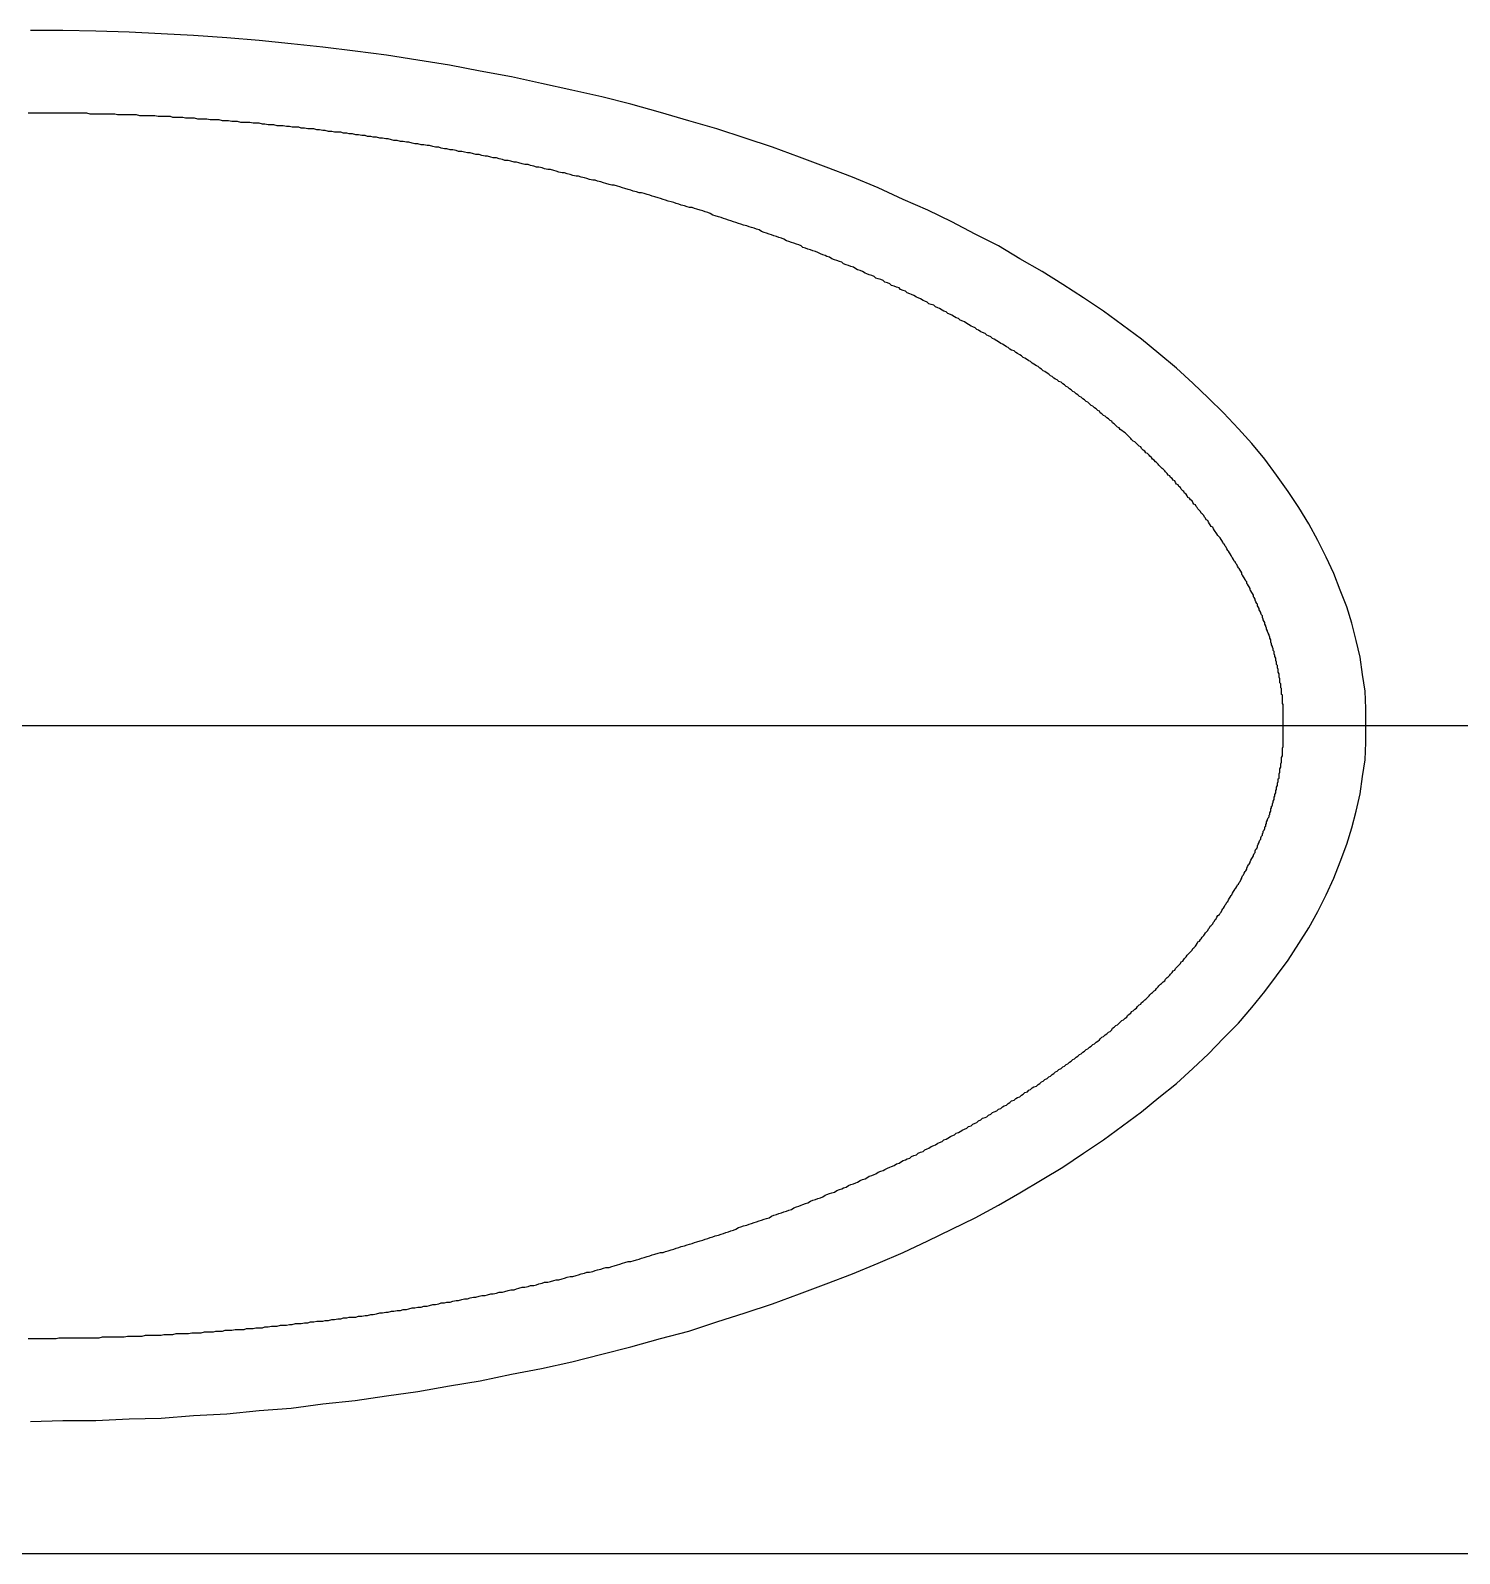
# Model space of a CAD drawing. Extents: x 0 to 68580, y 0 to 45720.
# Drawn here: x 44792.7 to 44965.3, y 11608 to 11792 of the extents above; entities that cross this region are included whole.
import ezdxf

# ---------------------------------------------------------------- set-up
doc = ezdxf.new("R2010")
doc.units = 0
doc.header["$LTSCALE"] = 40
doc.linetypes.add('CENTER2', pattern=[28.575, 19.05, -3.175, 3.175, -3.175])
doc.layers.add('EMS_SHIPSTRUCTURE', color=151, linetype='CONTINUOUS')

msp = doc.modelspace()

# ---------------------------------------------------------------- linework, layer by layer
at = {"layer": 'EMS_SHIPSTRUCTURE', "linetype": 'CENTER2'}
msp.add_line((41944.937, 11708.032), (46316.406, 11708.032), dxfattribs=at)
at = {"layer": 'EMS_SHIPSTRUCTURE'}
msp.add_line((43792.453, 11608.032), (45774.023, 11608.032), dxfattribs=at)
for points in [[(44792.7, 11624, 0), (44796.6, 11624.1, 0), (44800.6, 11624.1, 0), (44804.6, 11624.3, 0), (44808.5, 11624.4, 0), (44812.4, 11624.7, 0), (44816.4, 11624.9, 0), (44820.3, 11625.3, 0), (44824.2, 11625.6, 0), (44828, 11626.1, 0), (44831.9, 11626.5, 0), (44835.7, 11627.1, 0), (44839.5, 11627.6, 0), (44843.3, 11628.3, 0), (44847, 11628.9, 0), (44850.8, 11629.7, 0), (44854.4, 11630.4, 0), (44858.1, 11631.2, 0), (44861.7, 11632.1, 0), (44865.2, 11633, 0), (44868.8, 11634, 0), (44872.2, 11634.9, 0), (44875.6, 11636, 0), (44879, 11637.1, 0), (44882.3, 11638.2, 0), (44885.6, 11639.4, 0), (44888.8, 11640.6, 0), (44892, 11641.8, 0), (44895.1, 11643.1, 0), (44898.1, 11644.4, 0), (44901.1, 11645.8, 0), (44904, 11647.2, 0), (44906.8, 11648.6, 0), (44909.6, 11650.1, 0), (44912.2, 11651.6, 0), (44914.9, 11653.2, 0), (44917.4, 11654.7, 0), (44919.9, 11656.4, 0), (44922.3, 11658, 0), (44924.6, 11659.7, 0), (44926.9, 11661.4, 0), (44929, 11663.1, 0), (44931.1, 11664.8, 0), (44933.1, 11666.6, 0), (44935, 11668.4, 0), (44936.8, 11670.3, 0), (44938.6, 11672.1, 0), (44940.2, 11674, 0), (44941.8, 11675.9, 0), (44943.2, 11677.8, 0), (44944.6, 11679.7, 0), (44945.9, 11681.7, 0), (44947.1, 11683.6, 0), (44948.2, 11685.6, 0), (44949.2, 11687.6, 0), (44950.1, 11689.6, 0), (44950.9, 11691.6, 0), (44951.7, 11693.7, 0), (44952.3, 11695.7, 0), (44952.8, 11697.7, 0), (44953.3, 11699.8, 0), (44953.6, 11701.9, 0), (44953.9, 11703.9, 0), (44954, 11706, 0), (44954, 11708, 0), (44954, 11710.1, 0), (44953.9, 11712.2, 0), (44953.6, 11714.2, 0), (44953.3, 11716.3, 0), (44952.8, 11718.3, 0), (44952.3, 11720.4, 0), (44951.7, 11722.4, 0), (44950.9, 11724.4, 0), (44950.1, 11726.4, 0), (44949.2, 11728.4, 0), (44948.2, 11730.4, 0), (44947.1, 11732.4, 0), (44945.9, 11734.4, 0), (44944.6, 11736.3, 0), (44943.2, 11738.3, 0), (44941.8, 11740.2, 0), (44940.2, 11742.1, 0), (44938.6, 11743.9, 0), (44936.8, 11745.8, 0), (44935, 11747.6, 0), (44933.1, 11749.4, 0), (44931.1, 11751.2, 0), (44929, 11753, 0), (44926.9, 11754.7, 0), (44924.6, 11756.4, 0), (44922.3, 11758.1, 0), (44919.9, 11759.7, 0), (44917.4, 11761.3, 0), (44914.9, 11762.9, 0), (44912.2, 11764.4, 0), (44909.6, 11766, 0), (44906.8, 11767.4, 0), (44904, 11768.9, 0), (44901.1, 11770.3, 0), (44898.1, 11771.6, 0), (44895.1, 11773, 0), (44892, 11774.3, 0), (44888.8, 11775.5, 0), (44885.6, 11776.7, 0), (44882.3, 11777.9, 0), (44879, 11779, 0), (44875.6, 11780.1, 0), (44872.2, 11781.1, 0), (44868.8, 11782.1, 0), (44865.2, 11783.1, 0), (44861.7, 11784, 0), (44858.1, 11784.8, 0), (44854.4, 11785.6, 0), (44850.8, 11786.4, 0), (44847, 11787.1, 0), (44843.3, 11787.8, 0), (44839.5, 11788.4, 0), (44835.7, 11789, 0), (44831.9, 11789.5, 0), (44828, 11790, 0), (44824.2, 11790.4, 0), (44820.3, 11790.8, 0), (44816.4, 11791.1, 0), (44812.4, 11791.4, 0), (44808.5, 11791.6, 0), (44804.6, 11791.8, 0), (44800.6, 11791.9, 0), (44796.6, 11792, 0), (44792.7, 11792, 0)], [(44792.4, 11634, 0), (44792.8, 11634, 0), (44793.2, 11634, 0), (44793.5, 11634, 0), (44793.9, 11634, 0), (44794.3, 11634, 0), (44794.6, 11634, 0), (44795, 11634, 0), (44795.4, 11634, 0), (44795.8, 11634, 0), (44796.1, 11634.1, 0), (44796.5, 11634.1, 0), (44796.9, 11634.1, 0), (44797.3, 11634.1, 0), (44797.6, 11634.1, 0), (44798, 11634.1, 0), (44798.4, 11634.1, 0), (44798.8, 11634.1, 0), (44799.1, 11634.1, 0), (44799.5, 11634.1, 0), (44799.9, 11634.1, 0), (44800.3, 11634.1, 0), (44800.6, 11634.1, 0), (44801, 11634.1, 0), (44801.4, 11634.2, 0), (44801.8, 11634.2, 0), (44802.1, 11634.2, 0), (44802.5, 11634.2, 0), (44802.9, 11634.2, 0), (44803.2, 11634.2, 0), (44803.6, 11634.2, 0), (44804, 11634.2, 0), (44804.4, 11634.3, 0), (44804.7, 11634.3, 0), (44805.1, 11634.3, 0), (44805.5, 11634.3, 0), (44805.9, 11634.3, 0), (44806.2, 11634.3, 0), (44806.6, 11634.4, 0), (44807, 11634.4, 0), (44807.3, 11634.4, 0), (44807.7, 11634.4, 0), (44808.1, 11634.4, 0), (44808.5, 11634.4, 0), (44808.8, 11634.5, 0), (44809.2, 11634.5, 0), (44809.6, 11634.5, 0), (44809.9, 11634.5, 0), (44810.3, 11634.6, 0), (44810.7, 11634.6, 0), (44811.1, 11634.6, 0), (44811.4, 11634.6, 0), (44811.8, 11634.6, 0), (44812.2, 11634.7, 0), (44812.5, 11634.7, 0), (44812.9, 11634.7, 0), (44813.3, 11634.7, 0), (44813.7, 11634.8, 0), (44814, 11634.8, 0), (44814.4, 11634.8, 0), (44814.8, 11634.8, 0), (44815.1, 11634.9, 0), (44815.5, 11634.9, 0), (44815.9, 11634.9, 0), (44816.2, 11635, 0), (44816.6, 11635, 0), (44817, 11635, 0), (44817.4, 11635.1, 0), (44817.7, 11635.1, 0), (44818.1, 11635.1, 0), (44818.5, 11635.1, 0), (44818.8, 11635.2, 0), (44819.2, 11635.2, 0), (44819.6, 11635.2, 0), (44819.9, 11635.3, 0), (44820.3, 11635.3, 0), (44820.7, 11635.3, 0), (44821, 11635.4, 0), (44821.4, 11635.4, 0), (44821.8, 11635.5, 0), (44822.1, 11635.5, 0), (44822.5, 11635.5, 0), (44822.9, 11635.6, 0), (44823.2, 11635.6, 0), (44823.6, 11635.6, 0), (44824, 11635.7, 0), (44824.3, 11635.7, 0), (44824.7, 11635.8, 0), (44825.1, 11635.8, 0), (44825.4, 11635.8, 0), (44825.8, 11635.9, 0), (44826.2, 11635.9, 0), (44826.5, 11636, 0), (44826.9, 11636, 0), (44827.3, 11636.1, 0), (44827.6, 11636.1, 0), (44828, 11636.1, 0), (44828.3, 11636.2, 0), (44828.7, 11636.2, 0), (44829.1, 11636.3, 0), (44829.4, 11636.3, 0), (44829.8, 11636.4, 0), (44830.2, 11636.4, 0), (44830.5, 11636.5, 0), (44830.9, 11636.5, 0), (44831.2, 11636.6, 0), (44831.6, 11636.6, 0), (44832, 11636.6, 0), (44832.3, 11636.7, 0), (44832.7, 11636.7, 0), (44833.1, 11636.8, 0), (44833.4, 11636.8, 0), (44833.8, 11636.9, 0), (44834.1, 11636.9, 0), (44834.5, 11637, 0), (44834.9, 11637.1, 0), (44835.2, 11637.1, 0), (44835.6, 11637.2, 0), (44835.9, 11637.2, 0), (44836.3, 11637.3, 0), (44836.6, 11637.3, 0), (44837, 11637.4, 0), (44837.4, 11637.4, 0), (44837.7, 11637.5, 0), (44838.1, 11637.5, 0), (44838.4, 11637.6, 0), (44838.8, 11637.7, 0), (44839.1, 11637.7, 0), (44839.5, 11637.8, 0), (44839.9, 11637.8, 0), (44840.2, 11637.9, 0), (44840.6, 11637.9, 0), (44840.9, 11638, 0), (44841.3, 11638.1, 0), (44841.6, 11638.1, 0), (44842, 11638.2, 0), (44842.3, 11638.3, 0), (44842.7, 11638.3, 0), (44843, 11638.4, 0), (44843.4, 11638.4, 0), (44843.7, 11638.5, 0), (44844.1, 11638.6, 0), (44844.4, 11638.6, 0), (44844.8, 11638.7, 0), (44845.1, 11638.8, 0), (44845.5, 11638.8, 0), (44845.8, 11638.9, 0), (44846.2, 11639, 0), (44846.5, 11639, 0), (44846.9, 11639.1, 0), (44847.2, 11639.2, 0), (44847.6, 11639.2, 0), (44847.9, 11639.3, 0), (44848.3, 11639.4, 0), (44848.6, 11639.4, 0), (44849, 11639.5, 0), (44849.3, 11639.6, 0), (44849.7, 11639.6, 0), (44850, 11639.7, 0), (44850.4, 11639.8, 0), (44850.7, 11639.9, 0), (44851.1, 11639.9, 0), (44851.4, 11640, 0), (44851.7, 11640.1, 0), (44852.1, 11640.2, 0), (44852.4, 11640.2, 0), (44852.8, 11640.3, 0), (44853.1, 11640.4, 0), (44853.5, 11640.4, 0), (44853.8, 11640.5, 0), (44854.1, 11640.6, 0), (44854.5, 11640.7, 0), (44854.8, 11640.8, 0), (44855.2, 11640.8, 0), (44855.5, 11640.9, 0), (44855.9, 11641, 0), (44856.2, 11641.1, 0), (44856.5, 11641.1, 0), (44856.9, 11641.2, 0), (44857.2, 11641.3, 0), (44857.5, 11641.4, 0), (44857.9, 11641.5, 0), (44858.2, 11641.5, 0), (44858.6, 11641.6, 0), (44858.9, 11641.7, 0), (44859.2, 11641.8, 0), (44859.6, 11641.9, 0), (44859.9, 11642, 0), (44860.2, 11642, 0), (44860.6, 11642.1, 0), (44860.9, 11642.2, 0), (44861.2, 11642.3, 0), (44861.6, 11642.4, 0), (44861.9, 11642.5, 0), (44862.2, 11642.6, 0), (44862.6, 11642.6, 0), (44862.9, 11642.7, 0), (44863.2, 11642.8, 0), (44863.6, 11642.9, 0), (44863.9, 11643, 0), (44864.2, 11643.1, 0), (44864.5, 11643.2, 0), (44864.9, 11643.3, 0), (44865.2, 11643.3, 0), (44865.5, 11643.4, 0), (44865.9, 11643.5, 0), (44866.2, 11643.6, 0), (44866.5, 11643.7, 0), (44866.8, 11643.8, 0), (44867.2, 11643.9, 0), (44867.5, 11644, 0), (44867.8, 11644.1, 0), (44868.1, 11644.2, 0), (44868.5, 11644.3, 0), (44868.8, 11644.4, 0), (44869.1, 11644.4, 0), (44869.4, 11644.5, 0), (44869.7, 11644.6, 0), (44870.1, 11644.7, 0), (44870.4, 11644.8, 0), (44870.7, 11644.9, 0), (44871, 11645, 0), (44871.3, 11645.1, 0), (44871.7, 11645.2, 0), (44872, 11645.3, 0), (44872.3, 11645.4, 0), (44872.6, 11645.5, 0), (44872.9, 11645.6, 0), (44873.2, 11645.7, 0), (44873.6, 11645.8, 0), (44873.9, 11645.9, 0), (44874.2, 11646, 0), (44874.5, 11646.1, 0), (44874.8, 11646.2, 0), (44875.1, 11646.3, 0), (44875.4, 11646.4, 0), (44875.8, 11646.5, 0), (44876.1, 11646.6, 0), (44876.4, 11646.7, 0), (44876.7, 11646.8, 0), (44877, 11646.9, 0), (44877.3, 11647, 0), (44877.6, 11647.1, 0), (44877.9, 11647.2, 0), (44878.2, 11647.4, 0), (44878.5, 11647.5, 0), (44878.8, 11647.6, 0), (44879.2, 11647.7, 0), (44879.5, 11647.8, 0), (44879.8, 11647.9, 0), (44880.1, 11648, 0), (44880.4, 11648.1, 0), (44880.7, 11648.2, 0), (44881, 11648.3, 0), (44881.3, 11648.4, 0), (44881.6, 11648.5, 0), (44881.9, 11648.6, 0), (44882.2, 11648.8, 0), (44882.5, 11648.9, 0), (44882.8, 11649, 0), (44883.1, 11649.1, 0), (44883.4, 11649.2, 0), (44883.7, 11649.3, 0), (44884, 11649.4, 0), (44884.3, 11649.5, 0), (44884.6, 11649.6, 0), (44884.9, 11649.8, 0), (44885.2, 11649.9, 0), (44885.5, 11650, 0), (44885.8, 11650.1, 0), (44886, 11650.2, 0), (44886.3, 11650.3, 0), (44886.6, 11650.4, 0), (44886.9, 11650.6, 0), (44887.2, 11650.7, 0), (44887.5, 11650.8, 0), (44887.8, 11650.9, 0), (44888.1, 11651, 0), (44888.4, 11651.1, 0), (44888.7, 11651.3, 0), (44888.9, 11651.4, 0), (44889.2, 11651.5, 0), (44889.5, 11651.6, 0), (44889.8, 11651.7, 0), (44890.1, 11651.9, 0), (44890.4, 11652, 0), (44890.7, 11652.1, 0), (44890.9, 11652.2, 0), (44891.2, 11652.3, 0), (44891.5, 11652.5, 0), (44891.8, 11652.6, 0), (44892.1, 11652.7, 0), (44892.4, 11652.8, 0), (44892.6, 11652.9, 0), (44892.9, 11653.1, 0), (44893.2, 11653.2, 0), (44893.5, 11653.3, 0), (44893.7, 11653.4, 0), (44894, 11653.6, 0), (44894.3, 11653.7, 0), (44894.6, 11653.8, 0), (44894.8, 11653.9, 0), (44895.1, 11654.1, 0), (44895.4, 11654.2, 0), (44895.7, 11654.3, 0), (44895.9, 11654.4, 0), (44896.2, 11654.6, 0), (44896.5, 11654.7, 0), (44896.7, 11654.8, 0), (44897, 11654.9, 0), (44897.3, 11655.1, 0), (44897.6, 11655.2, 0), (44897.8, 11655.3, 0), (44898.1, 11655.5, 0), (44898.4, 11655.6, 0), (44898.6, 11655.7, 0), (44898.9, 11655.8, 0), (44899.1, 11656, 0), (44899.4, 11656.1, 0), (44899.7, 11656.2, 0), (44899.9, 11656.4, 0), (44900.2, 11656.5, 0), (44900.5, 11656.6, 0), (44900.7, 11656.8, 0), (44901, 11656.9, 0), (44901.2, 11657, 0), (44901.5, 11657.2, 0), (44901.8, 11657.3, 0), (44902, 11657.4, 0), (44902.3, 11657.6, 0), (44902.5, 11657.7, 0), (44902.8, 11657.8, 0), (44903, 11658, 0), (44903.3, 11658.1, 0), (44903.5, 11658.2, 0), (44903.8, 11658.4, 0), (44904, 11658.5, 0), (44904.3, 11658.6, 0), (44904.5, 11658.8, 0), (44904.8, 11658.9, 0), (44905, 11659, 0), (44905.3, 11659.2, 0), (44905.5, 11659.3, 0), (44905.8, 11659.4, 0), (44906, 11659.6, 0), (44906.3, 11659.7, 0), (44906.5, 11659.9, 0), (44906.8, 11660, 0), (44907, 11660.1, 0), (44907.2, 11660.3, 0), (44907.5, 11660.4, 0), (44907.7, 11660.6, 0), (44908, 11660.7, 0), (44908.2, 11660.8, 0), (44908.4, 11661, 0), (44908.7, 11661.1, 0), (44908.9, 11661.3, 0), (44909.1, 11661.4, 0), (44909.4, 11661.5, 0), (44909.6, 11661.7, 0), (44909.9, 11661.8, 0), (44910.1, 11662, 0), (44910.3, 11662.1, 0), (44910.6, 11662.2, 0), (44910.8, 11662.4, 0), (44911, 11662.5, 0), (44911.2, 11662.7, 0), (44911.5, 11662.8, 0), (44911.7, 11663, 0), (44911.9, 11663.1, 0), (44912.2, 11663.2, 0), (44912.4, 11663.4, 0), (44912.6, 11663.5, 0), (44912.8, 11663.7, 0), (44913.1, 11663.8, 0), (44913.3, 11664, 0), (44913.5, 11664.1, 0), (44913.7, 11664.3, 0), (44913.9, 11664.4, 0), (44914.2, 11664.5, 0), (44914.4, 11664.7, 0), (44914.6, 11664.8, 0), (44914.8, 11665, 0), (44915, 11665.1, 0), (44915.2, 11665.3, 0), (44915.5, 11665.4, 0), (44915.7, 11665.6, 0), (44915.9, 11665.7, 0), (44916.1, 11665.9, 0), (44916.3, 11666, 0), (44916.5, 11666.2, 0), (44916.7, 11666.3, 0), (44916.9, 11666.5, 0), (44917.2, 11666.6, 0), (44917.4, 11666.8, 0), (44917.6, 11666.9, 0), (44917.8, 11667.1, 0), (44918, 11667.2, 0), (44918.2, 11667.4, 0), (44918.4, 11667.5, 0), (44918.6, 11667.7, 0), (44918.8, 11667.8, 0), (44919, 11668, 0), (44919.2, 11668.1, 0), (44919.4, 11668.3, 0), (44919.6, 11668.4, 0), (44919.8, 11668.6, 0), (44920, 11668.7, 0), (44920.2, 11668.9, 0), (44920.4, 11669, 0), (44920.6, 11669.2, 0), (44920.8, 11669.3, 0), (44921, 11669.5, 0), (44921.2, 11669.6, 0), (44921.4, 11669.8, 0), (44921.6, 11669.9, 0), (44921.8, 11670.1, 0), (44921.9, 11670.2, 0), (44922.1, 11670.4, 0), (44922.3, 11670.5, 0), (44922.5, 11670.7, 0), (44922.7, 11670.8, 0), (44922.9, 11671, 0), (44923.1, 11671.1, 0), (44923.3, 11671.3, 0), (44923.4, 11671.5, 0), (44923.6, 11671.6, 0), (44923.8, 11671.8, 0), (44924, 11671.9, 0), (44924.2, 11672.1, 0), (44924.3, 11672.2, 0), (44924.5, 11672.4, 0), (44924.7, 11672.5, 0), (44924.9, 11672.7, 0), (44925.1, 11672.8, 0), (44925.2, 11673, 0), (44925.4, 11673.2, 0), (44925.6, 11673.3, 0), (44925.7, 11673.5, 0), (44925.9, 11673.6, 0), (44926.1, 11673.8, 0), (44926.3, 11673.9, 0), (44926.4, 11674.1, 0), (44926.6, 11674.3, 0), (44926.8, 11674.4, 0), (44926.9, 11674.6, 0), (44927.1, 11674.7, 0), (44927.3, 11674.9, 0), (44927.4, 11675, 0), (44927.6, 11675.2, 0), (44927.8, 11675.4, 0), (44927.9, 11675.5, 0), (44928.1, 11675.7, 0), (44928.2, 11675.8, 0), (44928.4, 11676, 0), (44928.6, 11676.1, 0), (44928.7, 11676.3, 0), (44928.9, 11676.5, 0), (44929, 11676.6, 0), (44929.2, 11676.8, 0), (44929.3, 11676.9, 0), (44929.5, 11677.1, 0), (44929.7, 11677.2, 0), (44929.8, 11677.4, 0), (44930, 11677.6, 0), (44930.1, 11677.7, 0), (44930.3, 11677.9, 0), (44930.4, 11678, 0), (44930.6, 11678.2, 0), (44930.7, 11678.4, 0), (44930.9, 11678.5, 0), (44931, 11678.7, 0), (44931.1, 11678.8, 0), (44931.3, 11679, 0), (44931.4, 11679.1, 0), (44931.6, 11679.3, 0), (44931.7, 11679.5, 0), (44931.9, 11679.6, 0), (44932, 11679.8, 0), (44932.1, 11679.9, 0), (44932.3, 11680.1, 0), (44932.4, 11680.3, 0), (44932.5, 11680.4, 0), (44932.7, 11680.6, 0), (44932.8, 11680.7, 0), (44933, 11680.9, 0), (44933.1, 11681.1, 0), (44933.2, 11681.2, 0), (44933.4, 11681.4, 0), (44933.5, 11681.5, 0), (44933.6, 11681.7, 0), (44933.7, 11681.9, 0), (44933.9, 11682, 0), (44934, 11682.2, 0), (44934.1, 11682.3, 0), (44934.2, 11682.5, 0), (44934.4, 11682.7, 0), (44934.5, 11682.8, 0), (44934.6, 11683, 0), (44934.7, 11683.1, 0), (44934.9, 11683.3, 0), (44935, 11683.5, 0), (44935.1, 11683.6, 0), (44935.2, 11683.8, 0), (44935.3, 11683.9, 0), (44935.5, 11684.1, 0), (44935.6, 11684.3, 0), (44935.7, 11684.4, 0), (44935.8, 11684.6, 0), (44935.9, 11684.7, 0), (44936, 11684.9, 0), (44936.1, 11685.1, 0), (44936.3, 11685.2, 0), (44936.4, 11685.4, 0), (44936.5, 11685.5, 0), (44936.6, 11685.7, 0), (44936.7, 11685.9, 0), (44936.8, 11686, 0), (44936.9, 11686.2, 0), (44937, 11686.4, 0), (44937.1, 11686.5, 0), (44937.2, 11686.7, 0), (44937.3, 11686.8, 0), (44937.4, 11687, 0), (44937.5, 11687.2, 0), (44937.6, 11687.3, 0), (44937.7, 11687.5, 0), (44937.8, 11687.6, 0), (44937.9, 11687.8, 0), (44938, 11688, 0), (44938.1, 11688.1, 0), (44938.2, 11688.3, 0), (44938.3, 11688.4, 0), (44938.4, 11688.6, 0), (44938.5, 11688.8, 0), (44938.6, 11688.9, 0), (44938.7, 11689.1, 0), (44938.8, 11689.2, 0), (44938.9, 11689.4, 0), (44939, 11689.6, 0), (44939, 11689.7, 0), (44939.1, 11689.9, 0), (44939.2, 11690, 0), (44939.3, 11690.2, 0), (44939.4, 11690.4, 0), (44939.5, 11690.5, 0), (44939.6, 11690.7, 0), (44939.6, 11690.8, 0), (44939.7, 11691, 0), (44939.8, 11691.2, 0), (44939.9, 11691.3, 0), (44940, 11691.5, 0), (44940, 11691.6, 0), (44940.1, 11691.8, 0), (44940.2, 11692, 0), (44940.3, 11692.1, 0), (44940.4, 11692.3, 0), (44940.4, 11692.4, 0), (44940.5, 11692.6, 0), (44940.6, 11692.7, 0), (44940.6, 11692.9, 0), (44940.7, 11693.1, 0), (44940.8, 11693.2, 0), (44940.9, 11693.4, 0), (44940.9, 11693.5, 0), (44941, 11693.7, 0), (44941.1, 11693.9, 0), (44941.1, 11694, 0), (44941.2, 11694.2, 0), (44941.3, 11694.3, 0), (44941.3, 11694.5, 0), (44941.4, 11694.7, 0), (44941.5, 11694.8, 0), (44941.5, 11695, 0), (44941.6, 11695.1, 0), (44941.6, 11695.3, 0), (44941.7, 11695.4, 0), (44941.8, 11695.6, 0), (44941.8, 11695.8, 0), (44941.9, 11695.9, 0), (44941.9, 11696.1, 0), (44942, 11696.2, 0), (44942, 11696.4, 0), (44942.1, 11696.6, 0), (44942.1, 11696.7, 0), (44942.2, 11696.9, 0), (44942.3, 11697, 0), (44942.3, 11697.2, 0), (44942.4, 11697.3, 0), (44942.4, 11697.5, 0), (44942.5, 11697.7, 0), (44942.5, 11697.8, 0), (44942.5, 11698, 0), (44942.6, 11698.1, 0), (44942.6, 11698.3, 0), (44942.7, 11698.4, 0), (44942.7, 11698.6, 0), (44942.8, 11698.8, 0), (44942.8, 11698.9, 0), (44942.9, 11699.1, 0), (44942.9, 11699.2, 0), (44942.9, 11699.4, 0), (44943, 11699.5, 0), (44943, 11699.7, 0), (44943.1, 11699.9, 0), (44943.1, 11700, 0), (44943.1, 11700.2, 0), (44943.2, 11700.3, 0), (44943.2, 11700.5, 0), (44943.2, 11700.6, 0), (44943.3, 11700.8, 0), (44943.3, 11701, 0), (44943.3, 11701.1, 0), (44943.4, 11701.3, 0), (44943.4, 11701.4, 0), (44943.4, 11701.6, 0), (44943.5, 11701.7, 0), (44943.5, 11701.9, 0), (44943.5, 11702, 0), (44943.5, 11702.2, 0), (44943.6, 11702.4, 0), (44943.6, 11702.5, 0), (44943.6, 11702.7, 0), (44943.6, 11702.8, 0), (44943.7, 11703, 0), (44943.7, 11703.1, 0), (44943.7, 11703.3, 0), (44943.7, 11703.4, 0), (44943.8, 11703.6, 0), (44943.8, 11703.8, 0), (44943.8, 11703.9, 0), (44943.8, 11704.1, 0), (44943.8, 11704.2, 0), (44943.9, 11704.4, 0), (44943.9, 11704.5, 0), (44943.9, 11704.7, 0), (44943.9, 11704.8, 0), (44943.9, 11705, 0), (44943.9, 11705.2, 0), (44943.9, 11705.3, 0), (44944, 11705.5, 0), (44944, 11705.6, 0), (44944, 11705.8, 0), (44944, 11705.9, 0), (44944, 11706.1, 0), (44944, 11706.2, 0), (44944, 11706.4, 0), (44944, 11706.6, 0), (44944, 11706.7, 0), (44944, 11706.9, 0), (44944, 11707, 0), (44944, 11707.2, 0), (44944, 11707.3, 0), (44944, 11707.5, 0), (44944, 11707.6, 0), (44944, 11707.8, 0), (44944, 11708, 0), (44944, 11708.1, 0), (44944, 11708.3, 0), (44944, 11708.4, 0), (44944, 11708.6, 0), (44944, 11708.7, 0), (44944, 11708.9, 0), (44944, 11709, 0), (44944, 11709.2, 0), (44944, 11709.4, 0), (44944, 11709.5, 0), (44944, 11709.7, 0), (44944, 11709.8, 0), (44944, 11710, 0), (44944, 11710.1, 0), (44944, 11710.3, 0), (44944, 11710.4, 0), (44944, 11710.6, 0), (44943.9, 11710.7, 0), (44943.9, 11710.9, 0), (44943.9, 11711.1, 0), (44943.9, 11711.2, 0), (44943.9, 11711.4, 0), (44943.9, 11711.5, 0), (44943.9, 11711.7, 0), (44943.8, 11711.8, 0), (44943.8, 11712, 0), (44943.8, 11712.1, 0), (44943.8, 11712.3, 0), (44943.8, 11712.5, 0), (44943.7, 11712.6, 0), (44943.7, 11712.8, 0), (44943.7, 11712.9, 0), (44943.7, 11713.1, 0), (44943.6, 11713.2, 0), (44943.6, 11713.4, 0), (44943.6, 11713.6, 0), (44943.6, 11713.7, 0), (44943.5, 11713.9, 0), (44943.5, 11714, 0), (44943.5, 11714.2, 0), (44943.5, 11714.3, 0), (44943.4, 11714.5, 0), (44943.4, 11714.6, 0), (44943.4, 11714.8, 0), (44943.3, 11715, 0), (44943.3, 11715.1, 0), (44943.3, 11715.3, 0), (44943.2, 11715.4, 0), (44943.2, 11715.6, 0), (44943.2, 11715.7, 0), (44943.1, 11715.9, 0), (44943.1, 11716.1, 0), (44943.1, 11716.2, 0), (44943, 11716.4, 0), (44943, 11716.5, 0), (44942.9, 11716.7, 0), (44942.9, 11716.8, 0), (44942.9, 11717, 0), (44942.8, 11717.1, 0), (44942.8, 11717.3, 0), (44942.7, 11717.5, 0), (44942.7, 11717.6, 0), (44942.6, 11717.8, 0), (44942.6, 11717.9, 0), (44942.5, 11718.1, 0), (44942.5, 11718.3, 0), (44942.5, 11718.4, 0), (44942.4, 11718.6, 0), (44942.4, 11718.7, 0), (44942.3, 11718.9, 0), (44942.3, 11719, 0), (44942.2, 11719.2, 0), (44942.1, 11719.4, 0), (44942.1, 11719.5, 0), (44942, 11719.7, 0), (44942, 11719.8, 0), (44941.9, 11720, 0), (44941.9, 11720.1, 0), (44941.8, 11720.3, 0), (44941.8, 11720.5, 0), (44941.7, 11720.6, 0), (44941.6, 11720.8, 0), (44941.6, 11720.9, 0), (44941.5, 11721.1, 0), (44941.5, 11721.3, 0), (44941.4, 11721.4, 0), (44941.3, 11721.6, 0), (44941.3, 11721.7, 0), (44941.2, 11721.9, 0), (44941.1, 11722, 0), (44941.1, 11722.2, 0), (44941, 11722.4, 0), (44940.9, 11722.5, 0), (44940.9, 11722.7, 0), (44940.8, 11722.8, 0), (44940.7, 11723, 0), (44940.6, 11723.2, 0), (44940.6, 11723.3, 0), (44940.5, 11723.5, 0), (44940.4, 11723.6, 0), (44940.4, 11723.8, 0), (44940.3, 11724, 0), (44940.2, 11724.1, 0), (44940.1, 11724.3, 0), (44940, 11724.4, 0), (44940, 11724.6, 0), (44939.9, 11724.8, 0), (44939.8, 11724.9, 0), (44939.7, 11725.1, 0), (44939.6, 11725.2, 0), (44939.6, 11725.4, 0), (44939.5, 11725.5, 0), (44939.4, 11725.7, 0), (44939.3, 11725.9, 0), (44939.2, 11726, 0), (44939.1, 11726.2, 0), (44939, 11726.3, 0), (44939, 11726.5, 0), (44938.9, 11726.7, 0), (44938.8, 11726.8, 0), (44938.7, 11727, 0), (44938.6, 11727.1, 0), (44938.5, 11727.3, 0), (44938.4, 11727.5, 0), (44938.3, 11727.6, 0), (44938.2, 11727.8, 0), (44938.1, 11727.9, 0), (44938, 11728.1, 0), (44937.9, 11728.3, 0), (44937.8, 11728.4, 0), (44937.7, 11728.6, 0), (44937.6, 11728.8, 0), (44937.5, 11728.9, 0), (44937.4, 11729.1, 0), (44937.3, 11729.2, 0), (44937.2, 11729.4, 0), (44937.1, 11729.6, 0), (44937, 11729.7, 0), (44936.9, 11729.9, 0), (44936.8, 11730, 0), (44936.7, 11730.2, 0), (44936.6, 11730.4, 0), (44936.5, 11730.5, 0), (44936.4, 11730.7, 0), (44936.3, 11730.8, 0), (44936.1, 11731, 0), (44936, 11731.2, 0), (44935.9, 11731.3, 0), (44935.8, 11731.5, 0), (44935.7, 11731.6, 0), (44935.6, 11731.8, 0), (44935.5, 11732, 0), (44935.3, 11732.1, 0), (44935.2, 11732.3, 0), (44935.1, 11732.4, 0), (44935, 11732.6, 0), (44934.9, 11732.8, 0), (44934.7, 11732.9, 0), (44934.6, 11733.1, 0), (44934.5, 11733.2, 0), (44934.4, 11733.4, 0), (44934.2, 11733.6, 0), (44934.1, 11733.7, 0), (44934, 11733.9, 0), (44933.9, 11734, 0), (44933.7, 11734.2, 0), (44933.6, 11734.4, 0), (44933.5, 11734.5, 0), (44933.4, 11734.7, 0), (44933.2, 11734.8, 0), (44933.1, 11735, 0), (44933, 11735.2, 0), (44932.8, 11735.3, 0), (44932.7, 11735.5, 0), (44932.5, 11735.6, 0), (44932.4, 11735.8, 0), (44932.3, 11736, 0), (44932.1, 11736.1, 0), (44932, 11736.3, 0), (44931.9, 11736.4, 0), (44931.7, 11736.6, 0), (44931.6, 11736.8, 0), (44931.4, 11736.9, 0), (44931.3, 11737.1, 0), (44931.1, 11737.2, 0), (44931, 11737.4, 0), (44930.9, 11737.6, 0), (44930.7, 11737.7, 0), (44930.6, 11737.9, 0), (44930.4, 11738, 0), (44930.3, 11738.2, 0), (44930.1, 11738.3, 0), (44930, 11738.5, 0), (44929.8, 11738.7, 0), (44929.7, 11738.8, 0), (44929.5, 11739, 0), (44929.4, 11739.1, 0), (44929.2, 11739.3, 0), (44929, 11739.5, 0), (44928.9, 11739.6, 0), (44928.7, 11739.8, 0), (44928.6, 11739.9, 0), (44928.4, 11740.1, 0), (44928.2, 11740.2, 0), (44928.1, 11740.4, 0), (44927.9, 11740.6, 0), (44927.8, 11740.7, 0), (44927.6, 11740.9, 0), (44927.4, 11741, 0), (44927.3, 11741.2, 0), (44927.1, 11741.3, 0), (44926.9, 11741.5, 0), (44926.8, 11741.7, 0), (44926.6, 11741.8, 0), (44926.4, 11742, 0), (44926.3, 11742.1, 0), (44926.1, 11742.3, 0), (44925.9, 11742.4, 0), (44925.7, 11742.6, 0), (44925.6, 11742.7, 0), (44925.4, 11742.9, 0), (44925.2, 11743.1, 0), (44925.1, 11743.2, 0), (44924.9, 11743.4, 0), (44924.7, 11743.5, 0), (44924.5, 11743.7, 0), (44924.3, 11743.8, 0), (44924.2, 11744, 0), (44924, 11744.1, 0), (44923.8, 11744.3, 0), (44923.6, 11744.5, 0), (44923.4, 11744.6, 0), (44923.3, 11744.8, 0), (44923.1, 11744.9, 0), (44922.9, 11745.1, 0), (44922.7, 11745.2, 0), (44922.5, 11745.4, 0), (44922.3, 11745.5, 0), (44922.1, 11745.7, 0), (44921.9, 11745.8, 0), (44921.8, 11746, 0), (44921.6, 11746.1, 0), (44921.4, 11746.3, 0), (44921.2, 11746.4, 0), (44921, 11746.6, 0), (44920.8, 11746.7, 0), (44920.6, 11746.9, 0), (44920.4, 11747.1, 0), (44920.2, 11747.2, 0), (44920, 11747.4, 0), (44919.8, 11747.5, 0), (44919.6, 11747.7, 0), (44919.4, 11747.8, 0), (44919.2, 11748, 0), (44919, 11748.1, 0), (44918.8, 11748.3, 0), (44918.6, 11748.4, 0), (44918.4, 11748.6, 0), (44918.2, 11748.7, 0), (44918, 11748.9, 0), (44917.8, 11749, 0), (44917.6, 11749.2, 0), (44917.4, 11749.3, 0), (44917.2, 11749.5, 0), (44916.9, 11749.6, 0), (44916.7, 11749.8, 0), (44916.5, 11749.9, 0), (44916.3, 11750, 0), (44916.1, 11750.2, 0), (44915.9, 11750.3, 0), (44915.7, 11750.5, 0), (44915.5, 11750.6, 0), (44915.2, 11750.8, 0), (44915, 11750.9, 0), (44914.8, 11751.1, 0), (44914.6, 11751.2, 0), (44914.4, 11751.4, 0), (44914.2, 11751.5, 0), (44913.9, 11751.7, 0), (44913.7, 11751.8, 0), (44913.5, 11752, 0), (44913.3, 11752.1, 0), (44913.1, 11752.2, 0), (44912.8, 11752.4, 0), (44912.6, 11752.5, 0), (44912.4, 11752.7, 0), (44912.2, 11752.8, 0), (44911.9, 11753, 0), (44911.7, 11753.1, 0), (44911.5, 11753.3, 0), (44911.2, 11753.4, 0), (44911, 11753.5, 0), (44910.8, 11753.7, 0), (44910.6, 11753.8, 0), (44910.3, 11754, 0), (44910.1, 11754.1, 0), (44909.9, 11754.2, 0), (44909.6, 11754.4, 0), (44909.4, 11754.5, 0), (44909.1, 11754.7, 0), (44908.9, 11754.8, 0), (44908.7, 11755, 0), (44908.4, 11755.1, 0), (44908.2, 11755.2, 0), (44908, 11755.4, 0), (44907.7, 11755.5, 0), (44907.5, 11755.6, 0), (44907.2, 11755.8, 0), (44907, 11755.9, 0), (44906.8, 11756.1, 0), (44906.5, 11756.2, 0), (44906.3, 11756.3, 0), (44906, 11756.5, 0), (44905.8, 11756.6, 0), (44905.5, 11756.8, 0), (44905.3, 11756.9, 0), (44905, 11757, 0), (44904.8, 11757.2, 0), (44904.5, 11757.3, 0), (44904.3, 11757.4, 0), (44904, 11757.6, 0), (44903.8, 11757.7, 0), (44903.5, 11757.8, 0), (44903.3, 11758, 0), (44903, 11758.1, 0), (44902.8, 11758.2, 0), (44902.5, 11758.4, 0), (44902.3, 11758.5, 0), (44902, 11758.6, 0), (44901.8, 11758.8, 0), (44901.5, 11758.9, 0), (44901.2, 11759, 0), (44901, 11759.2, 0), (44900.7, 11759.3, 0), (44900.5, 11759.4, 0), (44900.2, 11759.6, 0), (44899.9, 11759.7, 0), (44899.7, 11759.8, 0), (44899.4, 11760, 0), (44899.1, 11760.1, 0), (44898.9, 11760.2, 0), (44898.6, 11760.3, 0), (44898.4, 11760.5, 0), (44898.1, 11760.6, 0), (44897.8, 11760.7, 0), (44897.6, 11760.9, 0), (44897.3, 11761, 0), (44897, 11761.1, 0), (44896.7, 11761.2, 0), (44896.5, 11761.4, 0), (44896.2, 11761.5, 0), (44895.9, 11761.6, 0), (44895.7, 11761.8, 0), (44895.4, 11761.9, 0), (44895.1, 11762, 0), (44894.8, 11762.1, 0), (44894.6, 11762.3, 0), (44894.3, 11762.4, 0), (44894, 11762.5, 0), (44893.7, 11762.6, 0), (44893.5, 11762.7, 0), (44893.2, 11762.9, 0), (44892.9, 11763, 0), (44892.6, 11763.1, 0), (44892.4, 11763.2, 0), (44892.1, 11763.4, 0), (44891.8, 11763.5, 0), (44891.5, 11763.6, 0), (44891.2, 11763.7, 0), (44890.9, 11763.8, 0), (44890.7, 11764, 0), (44890.4, 11764.1, 0), (44890.1, 11764.2, 0), (44889.8, 11764.3, 0), (44889.5, 11764.4, 0), (44889.2, 11764.6, 0), (44888.9, 11764.7, 0), (44888.7, 11764.8, 0), (44888.4, 11764.9, 0), (44888.1, 11765, 0), (44887.8, 11765.2, 0), (44887.5, 11765.3, 0), (44887.2, 11765.4, 0), (44886.9, 11765.5, 0), (44886.6, 11765.6, 0), (44886.3, 11765.7, 0), (44886, 11765.8, 0), (44885.8, 11766, 0), (44885.5, 11766.1, 0), (44885.2, 11766.2, 0), (44884.9, 11766.3, 0), (44884.6, 11766.4, 0), (44884.3, 11766.5, 0), (44884, 11766.6, 0), (44883.7, 11766.8, 0), (44883.4, 11766.9, 0), (44883.1, 11767, 0), (44882.8, 11767.1, 0), (44882.5, 11767.2, 0), (44882.2, 11767.3, 0), (44881.9, 11767.4, 0), (44881.6, 11767.5, 0), (44881.3, 11767.6, 0), (44881, 11767.7, 0), (44880.7, 11767.9, 0), (44880.4, 11768, 0), (44880.1, 11768.1, 0), (44879.8, 11768.2, 0), (44879.5, 11768.3, 0), (44879.2, 11768.4, 0), (44878.8, 11768.5, 0), (44878.5, 11768.6, 0), (44878.2, 11768.7, 0), (44877.9, 11768.8, 0), (44877.6, 11768.9, 0), (44877.3, 11769, 0), (44877, 11769.1, 0), (44876.7, 11769.2, 0), (44876.4, 11769.3, 0), (44876.1, 11769.4, 0), (44875.8, 11769.5, 0), (44875.4, 11769.6, 0), (44875.1, 11769.7, 0), (44874.8, 11769.9, 0), (44874.5, 11770, 0), (44874.2, 11770.1, 0), (44873.9, 11770.2, 0), (44873.6, 11770.3, 0), (44873.2, 11770.4, 0), (44872.9, 11770.5, 0), (44872.6, 11770.6, 0), (44872.3, 11770.6, 0), (44872, 11770.7, 0), (44871.7, 11770.8, 0), (44871.3, 11770.9, 0), (44871, 11771, 0), (44870.7, 11771.1, 0), (44870.4, 11771.2, 0), (44870.1, 11771.3, 0), (44869.7, 11771.4, 0), (44869.4, 11771.5, 0), (44869.1, 11771.6, 0), (44868.8, 11771.7, 0), (44868.5, 11771.8, 0), (44868.1, 11771.9, 0), (44867.8, 11772, 0), (44867.5, 11772.1, 0), (44867.2, 11772.2, 0), (44866.8, 11772.3, 0), (44866.5, 11772.4, 0), (44866.2, 11772.4, 0), (44865.9, 11772.5, 0), (44865.5, 11772.6, 0), (44865.2, 11772.7, 0), (44864.9, 11772.8, 0), (44864.5, 11772.9, 0), (44864.2, 11773, 0), (44863.9, 11773.1, 0), (44863.6, 11773.2, 0), (44863.2, 11773.3, 0), (44862.9, 11773.3, 0), (44862.6, 11773.4, 0), (44862.2, 11773.5, 0), (44861.9, 11773.6, 0), (44861.6, 11773.7, 0), (44861.2, 11773.8, 0), (44860.9, 11773.9, 0), (44860.6, 11773.9, 0), (44860.2, 11774, 0), (44859.9, 11774.1, 0), (44859.6, 11774.2, 0), (44859.2, 11774.3, 0), (44858.9, 11774.4, 0), (44858.6, 11774.4, 0), (44858.2, 11774.5, 0), (44857.9, 11774.6, 0), (44857.5, 11774.7, 0), (44857.2, 11774.8, 0), (44856.9, 11774.8, 0), (44856.5, 11774.9, 0), (44856.2, 11775, 0), (44855.9, 11775.1, 0), (44855.5, 11775.2, 0), (44855.2, 11775.2, 0), (44854.8, 11775.3, 0), (44854.5, 11775.4, 0), (44854.1, 11775.5, 0), (44853.8, 11775.5, 0), (44853.5, 11775.6, 0), (44853.1, 11775.7, 0), (44852.8, 11775.8, 0), (44852.4, 11775.8, 0), (44852.1, 11775.9, 0), (44851.7, 11776, 0), (44851.4, 11776.1, 0), (44851.1, 11776.1, 0), (44850.7, 11776.2, 0), (44850.4, 11776.3, 0), (44850, 11776.3, 0), (44849.7, 11776.4, 0), (44849.3, 11776.5, 0), (44849, 11776.6, 0), (44848.6, 11776.6, 0), (44848.3, 11776.7, 0), (44847.9, 11776.8, 0), (44847.6, 11776.8, 0), (44847.2, 11776.9, 0), (44846.9, 11777, 0), (44846.5, 11777, 0), (44846.2, 11777.1, 0), (44845.8, 11777.2, 0), (44845.5, 11777.2, 0), (44845.1, 11777.3, 0), (44844.8, 11777.4, 0), (44844.4, 11777.4, 0), (44844.1, 11777.5, 0), (44843.7, 11777.6, 0), (44843.4, 11777.6, 0), (44843, 11777.7, 0), (44842.7, 11777.7, 0), (44842.3, 11777.8, 0), (44842, 11777.9, 0), (44841.6, 11777.9, 0), (44841.3, 11778, 0), (44840.9, 11778.1, 0), (44840.6, 11778.1, 0), (44840.2, 11778.2, 0), (44839.9, 11778.2, 0), (44839.5, 11778.3, 0), (44839.1, 11778.3, 0), (44838.8, 11778.4, 0), (44838.4, 11778.5, 0), (44838.1, 11778.5, 0), (44837.7, 11778.6, 0), (44837.4, 11778.6, 0), (44837, 11778.7, 0), (44836.6, 11778.7, 0), (44836.3, 11778.8, 0), (44835.9, 11778.9, 0), (44835.6, 11778.9, 0), (44835.2, 11779, 0), (44834.9, 11779, 0), (44834.5, 11779.1, 0), (44834.1, 11779.1, 0), (44833.8, 11779.2, 0), (44833.4, 11779.2, 0), (44833.1, 11779.3, 0), (44832.7, 11779.3, 0), (44832.3, 11779.4, 0), (44832, 11779.4, 0), (44831.6, 11779.5, 0), (44831.2, 11779.5, 0), (44830.9, 11779.6, 0), (44830.5, 11779.6, 0), (44830.2, 11779.7, 0), (44829.8, 11779.7, 0), (44829.4, 11779.7, 0), (44829.1, 11779.8, 0), (44828.7, 11779.8, 0), (44828.3, 11779.9, 0), (44828, 11779.9, 0), (44827.6, 11780, 0), (44827.3, 11780, 0), (44826.9, 11780.1, 0), (44826.5, 11780.1, 0), (44826.2, 11780.1, 0), (44825.8, 11780.2, 0), (44825.4, 11780.2, 0), (44825.1, 11780.3, 0), (44824.7, 11780.3, 0), (44824.3, 11780.3, 0), (44824, 11780.4, 0), (44823.6, 11780.4, 0), (44823.2, 11780.5, 0), (44822.9, 11780.5, 0), (44822.5, 11780.5, 0), (44822.1, 11780.6, 0), (44821.8, 11780.6, 0), (44821.4, 11780.6, 0), (44821, 11780.7, 0), (44820.7, 11780.7, 0), (44820.3, 11780.8, 0), (44819.9, 11780.8, 0), (44819.6, 11780.8, 0), (44819.2, 11780.9, 0), (44818.8, 11780.9, 0), (44818.5, 11780.9, 0), (44818.1, 11780.9, 0), (44817.7, 11781, 0), (44817.4, 11781, 0), (44817, 11781, 0), (44816.6, 11781.1, 0), (44816.2, 11781.1, 0), (44815.9, 11781.1, 0), (44815.5, 11781.2, 0), (44815.1, 11781.2, 0), (44814.8, 11781.2, 0), (44814.4, 11781.2, 0), (44814, 11781.3, 0), (44813.7, 11781.3, 0), (44813.3, 11781.3, 0), (44812.9, 11781.3, 0), (44812.5, 11781.4, 0), (44812.2, 11781.4, 0), (44811.8, 11781.4, 0), (44811.4, 11781.4, 0), (44811.1, 11781.5, 0), (44810.7, 11781.5, 0), (44810.3, 11781.5, 0), (44809.9, 11781.5, 0), (44809.6, 11781.6, 0), (44809.2, 11781.6, 0), (44808.8, 11781.6, 0), (44808.5, 11781.6, 0), (44808.1, 11781.6, 0), (44807.7, 11781.7, 0), (44807.3, 11781.7, 0), (44807, 11781.7, 0), (44806.6, 11781.7, 0), (44806.2, 11781.7, 0), (44805.9, 11781.7, 0), (44805.5, 11781.8, 0), (44805.1, 11781.8, 0), (44804.7, 11781.8, 0), (44804.4, 11781.8, 0), (44804, 11781.8, 0), (44803.6, 11781.8, 0), (44803.2, 11781.8, 0), (44802.9, 11781.9, 0), (44802.5, 11781.9, 0), (44802.1, 11781.9, 0), (44801.8, 11781.9, 0), (44801.4, 11781.9, 0), (44801, 11781.9, 0), (44800.6, 11781.9, 0), (44800.3, 11781.9, 0), (44799.9, 11781.9, 0), (44799.5, 11782, 0), (44799.1, 11782, 0), (44798.8, 11782, 0), (44798.4, 11782, 0), (44798, 11782, 0), (44797.6, 11782, 0), (44797.3, 11782, 0), (44796.9, 11782, 0), (44796.5, 11782, 0), (44796.1, 11782, 0), (44795.8, 11782, 0), (44795.4, 11782, 0), (44795, 11782, 0), (44794.6, 11782, 0), (44794.3, 11782, 0), (44793.9, 11782, 0), (44793.5, 11782, 0), (44793.2, 11782, 0), (44792.8, 11782, 0), (44792.4, 11782, 0)]]:
    msp.add_polyline3d(points, dxfattribs=at)

doc.saveas('drawing.dxf')
